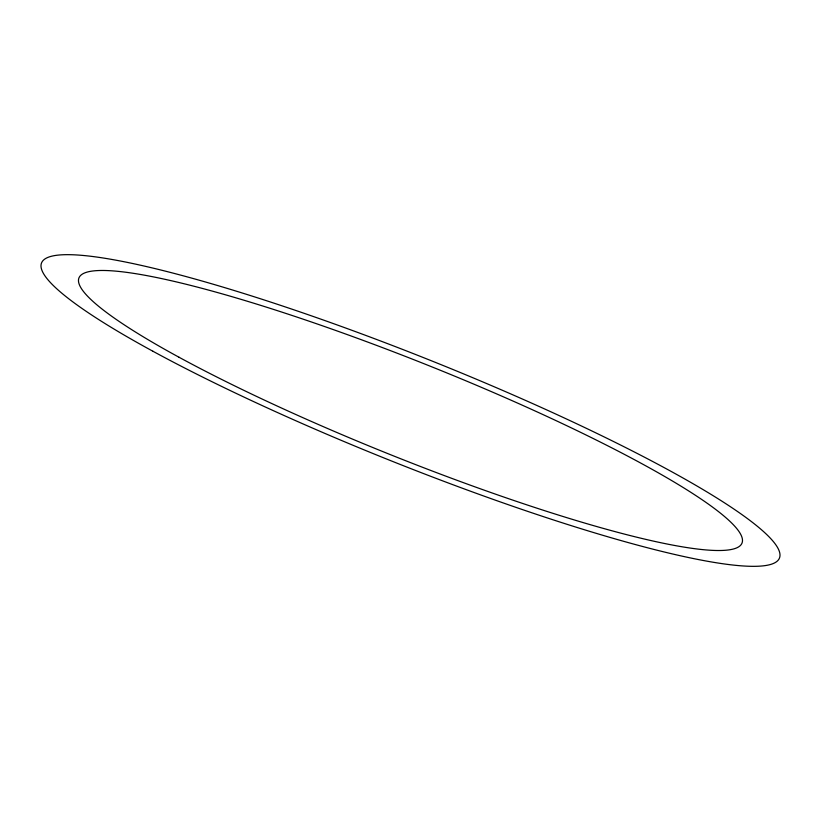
<?xml version="1.0" encoding="UTF-8"?>
<svg xmlns="http://www.w3.org/2000/svg" width="821" height="821" viewBox="0 0 821 821"><rect width="100%" height="100%" fill="white"/><g stroke="black" fill="none" stroke-linecap="round" stroke-linejoin="round"><path stroke-width="1.23" d="M152.87 351.224A397.364 53.929 21.8 0 0 768.682 564.951A397.364 53.929 21.8 0 0 309.938 315.326A397.364 53.929 21.8 0 0 152.87 351.224M179.029 357.248A357.012 48.449 21.8 0 0 732.322 549.27A357.012 48.449 21.8 0 0 320.149 324.993A357.012 48.449 21.8 0 0 179.029 357.248"/></g></svg>
